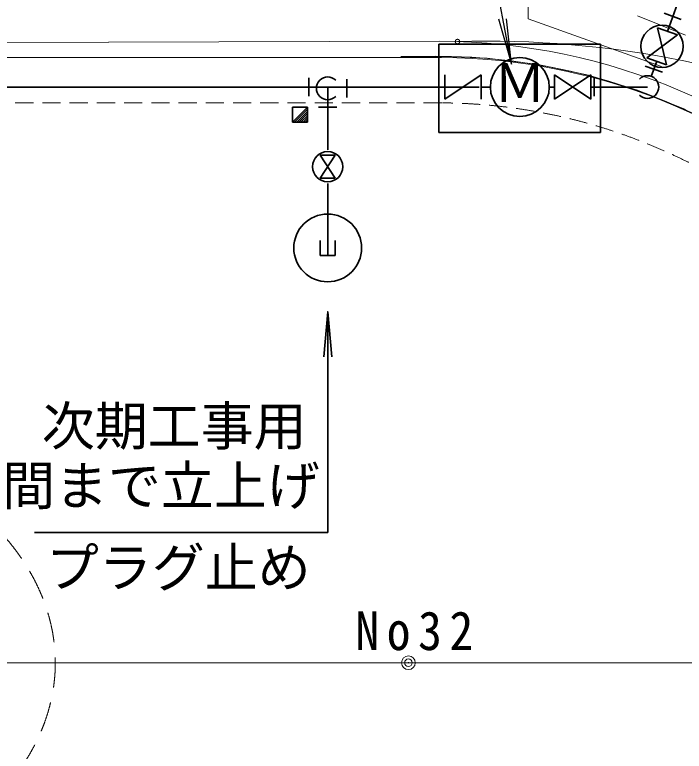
# Model space of a CAD drawing. Units: millimetres, scale not verified. Extents: x -299367 to 200937, y -138219 to 140514.
# Drawn here: x 52320 to 74455, y 20438 to 44775 of the extents above; entities that cross this region are included whole.
import ezdxf
from ezdxf.enums import TextEntityAlignment as Align

# ---------------------------------------------------------------- set-up
doc = ezdxf.new("R2010")
doc.units = ezdxf.units.MM
doc.header["$LTSCALE"] = 500
doc.header["$PDMODE"] = 32
doc.header["$PDSIZE"] = 250
for name, pattern in [('CHAIN2', [12, 9, -1, 1, -1]), ('DASHED1', [1.8, 1.2, -0.6]), ('DASHED2', [3, 2, -1])]:
    doc.linetypes.add(name, pattern=pattern)
for name, color, linetype, lineweight in [('1-6', 4, 'Continuous', 9), ('1-8_配管', 4, 'Continuous', 9), ('1-9_寸法', 4, 'DASHED1', 9), ('3-0', 7, 'Continuous', 9)]:
    doc.layers.add(name, color=color, linetype=linetype, lineweight=lineweight)
doc.styles.add('ＭＳ ゴシック', font='')
doc.styles.get('ＭＳ ゴシック').set_extended_font_data('MS Gothic')

msp = doc.modelspace()

# ---------------------------------------------------------------- linework, layer by layer
at = {"layer": '1-6'}
msp.add_arc((66298.7, 23364.3), 20000, 270.36404, 89.63637, dxfattribs=at)
at = {"layer": '1-8_配管'}
for p, q in [((69296.9, 47501.6), (69296.9, 44641.1)), ((69296.9, 44641.1), (73696.5, 43063.5)), ((29937.8, 43798.7), (66365.5, 43900.8)), ((66425.8, 43364), (-121166.1, 43363.6)), ((66238.9, 43406.4), (67937.4, 43338.6)), ((67937.4, 43338.6), (69623.6, 43127.6)), ((69623.6, 43127.6), (71285.5, 42773)), ((71285.5, 42773), (72911.2, 42279.4)), ((72911.2, 42279.4), (74489.9, 41649.4))]:
    msp.add_line(p, q, dxfattribs=at)
at = {"layer": '1-8_配管', "linetype": 'CHAIN2'}
msp.add_line((-161702.4, 23363.7), (86280.8, 23364), dxfattribs=at)
at = {"layer": '1-8_配管'}
for centre, radius, start, end in [((66280.7, 23401), 20500, 270.16086, 89.76364), ((67919, 10903.8), 33000, 65.54581, 91.66914), ((66280.8, 23401), 20000, 270.05028, 90.54704)]:
    msp.add_arc(centre, radius, start, end, dxfattribs=at)
at = {"layer": '1-9_寸法'}
msp.add_line((25336.2, 41863.9), (66464.6, 41863.9), dxfattribs=at)
msp.add_arc((66280.7, 23364.7), 18500.1, 270.00352, 89.4306, dxfattribs=at)
at = {"layer": '3-0', "color": 2, "lineweight": 25}
for p, q in [((68745.8, 43140.7), (64499.6, 65175.5)), ((68312.8, 44635.1), (68745.8, 43140.7)), ((68745.8, 43140.7), (68574.3, 44635.1))]:
    msp.add_line(p, q, dxfattribs=at)
at = {"layer": '3-0', "color": 6, "lineweight": 35}
for p, q in [((73896.6, 44225.5), (74284.9, 45308.6)), ((73791.6, 44821.5), (74356.4, 44619)), ((73567.1, 44343.6), (73871.6, 43119)), ((74226, 44107.4), (73567.1, 44343.6)), ((73212.7, 43355.2), (74226, 44107.4)), ((71680.5, 43806.3), (66335.8, 43806.3)), ((66335.8, 43806.3), (66335.8, 40881.5)), ((71680.5, 40881.5), (71680.5, 43806.3)), ((73871.6, 43119), (73212.7, 43355.2)), ((73363.3, 42738.3), (73542.2, 43237.1)), ((73730.1, 42872.4), (73165.3, 43074.9)), ((62041.8, 42085.3), (62041.8, 42685.3)), ((63301, 42042.8), (63301, 42642.8)), ((66540.9, 41985.3), (67740.9, 42785.3)), ((66540.9, 42785.3), (66540.9, 41985.3)), ((67740.9, 42785.3), (67740.9, 41985.3)), ((70164.2, 41985.3), (71364.2, 42785.3)), ((70164.2, 42785.3), (70164.2, 41985.3)), ((71364.2, 41985.3), (70164.2, 42785.3)), ((71364.2, 42785.3), (71364.2, 41985.3)), ((71476.6, 42685.3), (71476.6, 42085.3)), ((49803.8, 42385.3), (62666.8, 42385.3)), ((62666.8, 42385.3), (62666.8, 40309.9)), ((62666.8, 42385.3), (67676, 42385.3)), ((67740.9, 42385.3), (68043.9, 42385.3)), ((69992.3, 42385.3), (70164.2, 42385.3)), ((71364.2, 42385.3), (73236.7, 42385.3)), ((61500.6, 41221.6), (62000.6, 41721.6)), ((61500.6, 41221.6), (61500.6, 41721.6)), ((61500.6, 41721.6), (62000.6, 41721.6)), ((62000.6, 41650.8), (61571.3, 41221.6)), ((62000.6, 41721.6), (62000.6, 41221.6)), ((62366.8, 41717.7), (62966.8, 41717.7)), ((61642, 41221.6), (62000.6, 41580.1)), ((62000.6, 41509.4), (61712.7, 41221.6)), ((61783.4, 41221.6), (62000.6, 41438.7)), ((62000.6, 41221.6), (61500.6, 41221.6)), ((62000.6, 41368), (61854.2, 41221.6)), ((61924.9, 41221.6), (62000.6, 41297.3)), ((62000.6, 41226.6), (61995.6, 41221.6)), ((66335.8, 40881.5), (71680.5, 40881.5)), ((62916.8, 40129.9), (62416.8, 40129.9)), ((62416.8, 39379.8), (62916.8, 40129.9)), ((62416.8, 40129.9), (62916.8, 39379.8)), ((62916.8, 39379.8), (62416.8, 39379.8)), ((62666.8, 39199.7), (62666.8, 36820)), ((62416.8, 36820), (62416.8, 37320)), ((62916.8, 37320), (62916.8, 36820)), ((62916.8, 36820), (62416.8, 36820)), ((62668.5, 34963.8), (62668.5, 27664.1)), ((62668.5, 27664.1), (52978.5, 27664.1))]:
    msp.add_line(p, q, dxfattribs=at)
at = {"layer": '3-0'}
for p, q in [((72911.2, 44735.4), (74489.9, 44105.4)), ((25617.3, 43786.5), (66365.4, 43900.8)), ((66884.8, 43892.2), (66885, 43895.8)), ((66884.8, 43888.6), (66884.8, 43892.2)), ((66884.9, 43884.9), (66884.8, 43888.6)), ((66885.2, 43881.3), (66884.9, 43884.9)), ((66885, 43895.8), (66885.4, 43899.5)), ((66885.8, 43877.7), (66885.2, 43881.3)), ((66885.4, 43899.5), (66885.9, 43903)), ((66886.5, 43874.1), (66885.8, 43877.7)), ((66885.9, 43903), (66886.7, 43906.6)), ((66887.3, 43870.5), (66886.5, 43874.1)), ((66886.7, 43906.6), (66887.6, 43910.2)), ((66888.4, 43867.1), (66887.3, 43870.5)), ((66887.6, 43910.2), (66888.7, 43913.6)), ((66889.6, 43863.6), (66888.4, 43867.1)), ((66888.7, 43913.6), (66890, 43917)), ((66891, 43860.3), (66889.6, 43863.6)), ((66890, 43917), (66891.4, 43920.4)), ((66891.7, 43858.7), (66891, 43860.3)), ((66891.4, 43920.4), (66893, 43923.6)), ((66894.3, 43853.8), (66891.7, 43858.7)), ((66893, 43923.6), (66894.8, 43926.8)), ((66896.1, 43850.6), (66894.3, 43853.8)), ((66894.8, 43926.8), (66896.7, 43929.9)), ((66898.2, 43847.6), (66896.1, 43850.6)), ((66896.7, 43929.9), (66898.8, 43932.9)), ((66900.4, 43844.7), (66898.2, 43847.6)), ((66898.8, 43932.9), (66901, 43935.8)), ((66902.7, 43841.9), (66900.4, 43844.7)), ((66901, 43935.8), (66903.4, 43938.6)), ((66905.1, 43839.2), (66902.7, 43841.9)), ((66903.4, 43938.6), (66905.9, 43941.2)), ((66907.7, 43836.6), (66905.1, 43839.2)), ((66905.9, 43941.2), (66908.5, 43943.7)), ((66910.4, 43834.2), (66907.7, 43836.6)), ((66908.5, 43943.7), (66911.2, 43946.1)), ((66913.3, 43831.9), (66910.4, 43834.2)), ((66911.2, 43946.1), (66914.1, 43948.4)), ((66916.2, 43829.8), (66913.3, 43831.9)), ((66914.1, 43948.4), (66917.1, 43950.5)), ((66919.2, 43827.8), (66916.2, 43829.8)), ((66917.1, 43950.5), (66920.2, 43952.5)), ((66922.4, 43826), (66919.2, 43827.8)), ((66920.2, 43952.5), (66923.3, 43954.3)), ((66925.6, 43824.3), (66922.4, 43826)), ((66923.3, 43954.3), (66926.6, 43955.9)), ((66928.9, 43822.7), (66925.6, 43824.3)), ((66926.6, 43955.9), (66929.9, 43957.4)), ((66932.3, 43821.4), (66928.9, 43822.7)), ((66929.9, 43957.4), (66933.3, 43958.7)), ((66935.8, 43820.2), (66932.3, 43821.4)), ((66933.3, 43958.7), (66936.8, 43959.8)), ((66939.2, 43819.2), (66935.8, 43820.2)), ((66936.8, 43959.8), (66940.3, 43960.8)), ((66942.8, 43818.3), (66939.2, 43819.2)), ((66940.3, 43960.8), (66943.8, 43961.6)), ((66946.4, 43817.7), (66942.8, 43818.3)), ((66943.8, 43961.6), (66947.5, 43962.2)), ((66950, 43817.2), (66946.4, 43817.7)), ((66947.5, 43962.2), (66951.1, 43962.6)), ((66953.6, 43816.9), (66950, 43817.2)), ((66951.1, 43962.6), (66954.7, 43962.8)), ((66957.3, 43816.8), (66953.6, 43816.9)), ((66954.7, 43962.8), (66958.3, 43962.9)), ((66960.9, 43816.8), (66957.3, 43816.8)), ((66958.3, 43962.9), (66962, 43962.8)), ((66964.5, 43817.1), (66960.9, 43816.8)), ((66962, 43962.8), (66965.6, 43962.5)), ((66968.1, 43817.5), (66964.5, 43817.1)), ((66965.6, 43962.5), (66969.2, 43962)), ((66971.7, 43818.1), (66968.1, 43817.5)), ((66969.2, 43962), (66972.8, 43961.3)), ((66975.3, 43818.9), (66971.7, 43818.1)), ((66972.8, 43961.3), (66976.4, 43960.5)), ((66978.8, 43819.8), (66975.3, 43818.9)), ((66976.4, 43960.5), (66979.8, 43959.5)), ((66982.3, 43821), (66978.8, 43819.8)), ((66979.8, 43959.5), (66983.3, 43958.3)), ((66985.7, 43822.3), (66982.3, 43821)), ((66983.3, 43958.3), (66986.7, 43956.9)), ((66989, 43823.8), (66985.7, 43822.3)), ((66986.7, 43956.9), (66990, 43955.4)), ((66992.3, 43825.4), (66989, 43823.8)), ((66990, 43955.4), (66993.2, 43953.7)), ((66995.4, 43827.2), (66992.3, 43825.4)), ((66993.2, 43953.7), (66996.3, 43951.9)), ((66998.5, 43829.1), (66995.4, 43827.2)), ((66996.3, 43951.9), (66999.4, 43949.9)), ((67001.5, 43831.3), (66998.5, 43829.1)), ((66999.4, 43949.9), (67002.3, 43947.7)), ((67004.3, 43833.5), (67001.5, 43831.3)), ((67002.3, 43947.7), (67005.2, 43945.4)), ((67007.1, 43835.9), (67004.3, 43833.5)), ((67005.2, 43945.4), (67007.9, 43943)), ((67009.7, 43838.4), (67007.1, 43835.9)), ((67007.9, 43943), (67010.5, 43940.5)), ((67012.2, 43841.1), (67009.7, 43838.4)), ((67010.5, 43940.5), (67012.9, 43937.8)), ((67014.6, 43843.8), (67012.2, 43841.1)), ((67012.9, 43937.8), (67015.3, 43935)), ((67016.8, 43846.7), (67014.6, 43843.8)), ((67015.3, 43935), (67017.4, 43932)), ((67018.9, 43849.8), (67016.8, 43846.7)), ((67017.4, 43932), (67019.5, 43929)), ((67020.8, 43852.8), (67018.9, 43849.8)), ((67019.5, 43929), (67021.3, 43925.9)), ((67022.5, 43856), (67020.8, 43852.8)), ((67021.3, 43925.9), (67023.1, 43922.7)), ((67024.2, 43859.3), (67022.5, 43856)), ((67023.1, 43922.7), (67024.6, 43919.4)), ((67025.6, 43862.6), (67024.2, 43859.3)), ((67024.6, 43919.4), (67026, 43916)), ((67026.9, 43866), (67025.6, 43862.6)), ((67026, 43916), (67027.2, 43912.6)), ((67028, 43869.5), (67026.9, 43866)), ((67027.2, 43912.6), (67028.3, 43909.1)), ((67028.9, 43873.1), (67028, 43869.5)), ((67028.3, 43909.1), (67029.1, 43905.6)), ((67029.7, 43876.6), (67028.9, 43873.1)), ((67029.1, 43905.6), (67029.8, 43902)), ((67030.2, 43880.2), (67029.7, 43876.6)), ((67029.8, 43902), (67030.4, 43898.4)), ((67030.6, 43883.8), (67030.2, 43880.2)), ((67030.4, 43898.4), (67030.7, 43894.7)), ((67030.8, 43887.5), (67030.6, 43883.8)), ((67030.7, 43894.7), (67030.9, 43891.1)), ((67030.9, 43891.1), (67030.8, 43887.5)), ((25267.3, 43363.9), (66425.7, 43364)), ((65080.1, 43397.3), (66224.8, 43400.5)), ((66238.9, 43406.4), (67937.4, 43338.6)), ((67937.4, 43338.6), (69623.6, 43127.6)), ((69623.6, 43127.6), (71285.4, 42773)), ((71285.4, 42773), (72911.2, 42279.4))]:
    msp.add_line(p, q, dxfattribs=at)
at = {"layer": '3-0', "linetype": 'DASHED1'}
msp.add_line((25336.2, 41863.9), (66464.6, 41863.9), dxfattribs=at)
at = {"layer": '3-0', "linetype": 'CHAIN2'}
msp.add_line((-44663.8, 23363.9), (87711.7, 23364), dxfattribs=at)
at = {"layer": '3-0', "color": 6, "lineweight": 35}
msp.add_lwpolyline([(62537.8, 33469.5), (62668.5, 34963.8), (62799.3, 33469.5)], dxfattribs=at)
for centre, radius in [((73719.3, 43731.3), 700), ((69018.1, 42385.3), 974.2), ((62666.8, 39754.8), 500), ((62666.8, 37069.9), 1120.5)]:
    msp.add_circle(centre, radius, dxfattribs=at)
at = {"layer": '3-0'}
for radius in [225, 9]:
    msp.add_circle((65336.2, 23364), radius, dxfattribs=at)
for centre, radius, start, end in [((66280.7, 23401), 20500, 270.16089, 89.76363), ((67918.9, 10903.8), 33000, 65.54582, 91.66914), ((66280.8, 23401), 20000, 270.05029, 90.54706), ((66298.7, 23364.4), 20000, 270.36406, 89.63637)]:
    msp.add_arc(centre, radius, start, end, dxfattribs=at)
at = {"layer": '3-0', "color": 6, "lineweight": 35}
for centre, start, end in [((62666.8, 42342.8), 45, 315), ((73236.7, 42385.3), 224.99998, 134.99998)]:
    msp.add_arc(centre, 375, start, end, dxfattribs=at)
at = {"layer": '3-0', "linetype": 'DASHED1'}
msp.add_arc((66280.7, 23364.7), 18500.1, 270.00352, 89.4306, dxfattribs=at)
msp.add_arc((66280.7, 23364.7), 18500.1, 270.00352, 89.4306, dxfattribs=at)
at = {"layer": '3-0', "linetype": 'DASHED2'}
msp.add_ellipse((41661.5, 23363.9), major_axis=(12000, 0), ratio=0.6816, start_param=5.6710878, end_param=7.4694976, dxfattribs=at)
at = {"layer": '3-0'}
msp.add_point((65336.2, 23364), dxfattribs=at)

# ---------------------------------------------------------------- texts
at = {"layer": '3-0', "color": 6, "style": 'ＭＳ ゴシック'}
for s, p in [('Ｍ', (68143.1, 41510.3)), ('φ20、次期工事用', (48394.1, 30160.8)), ('土間まで立上げ', (50152.3, 28191.6)), ('プラグ止め', (53352.4, 25483.8))]:
    msp.add_text(s, height=1283, dxfattribs=at).set_placement(p, align=Align.BOTTOM_LEFT)
at = {"layer": '3-0', "insert": (63581.3, 23760.9), "char_height": 1283, "attachment_point": 7, "style": 'ＭＳ ゴシック'}
msp.add_mtext('\\T1.32;\\W0.9;No32', dxfattribs=at)

doc.saveas('drawing.dxf')
